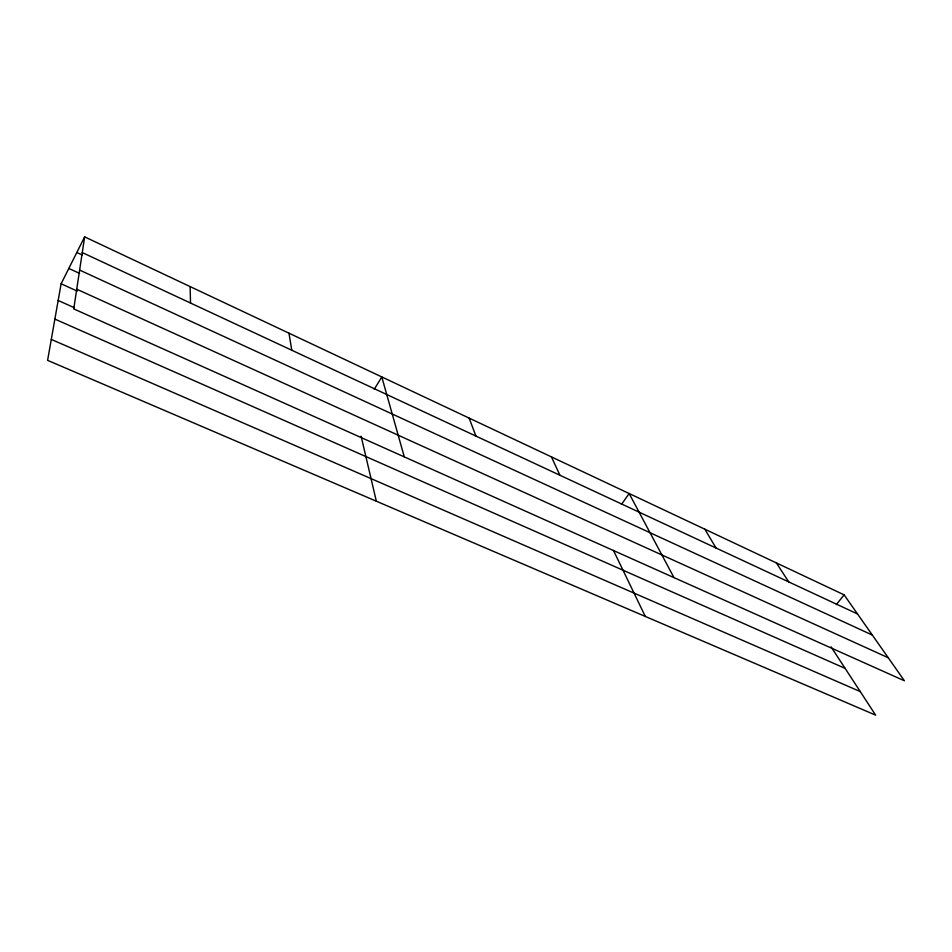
<?xml version="1.0" encoding="UTF-8"?>
<svg xmlns="http://www.w3.org/2000/svg" width="952" height="952" viewBox="0 0 952 952"><rect width="100%" height="100%" fill="white"/><g stroke="black" fill="none" stroke-linecap="round" stroke-linejoin="round"><path stroke-width="1.43" d="M84.645 236.87L73.756 308.912L904.4 680.775L844.103 594.845L84.645 236.87L61.118 283.779L47.6 360.344L875.626 715.13L831.06 646.836M374.243 389.332L381.8 376.944L404.291 456.889M621.489 504.393L629.153 493.529L673.98 577.626M836.38 604.544L844.103 594.845M51.301 339.424L860.263 691.592M54.883 319.098L845.126 668.387M58.179 300.475L74.316 307.71M76.731 289.206L888.24 657.749M61.118 283.779L77.255 291.11M79.623 270.082L872.318 635.055M68.818 268.44L79.587 273.391M82.265 252.566L857.526 613.981M76.814 252.494L82.146 254.969M776.356 562.918L788.756 581.922M704.813 529.193L716.047 548.019M613.409 550.339L645.301 616.444M551.446 456.9L559.907 475.226M469.134 418.106L475.94 436.087M361.117 436.242L376.337 501.204M288.968 333.188L291.788 350.241M190.126 286.588L190.519 303.022"/></g></svg>
